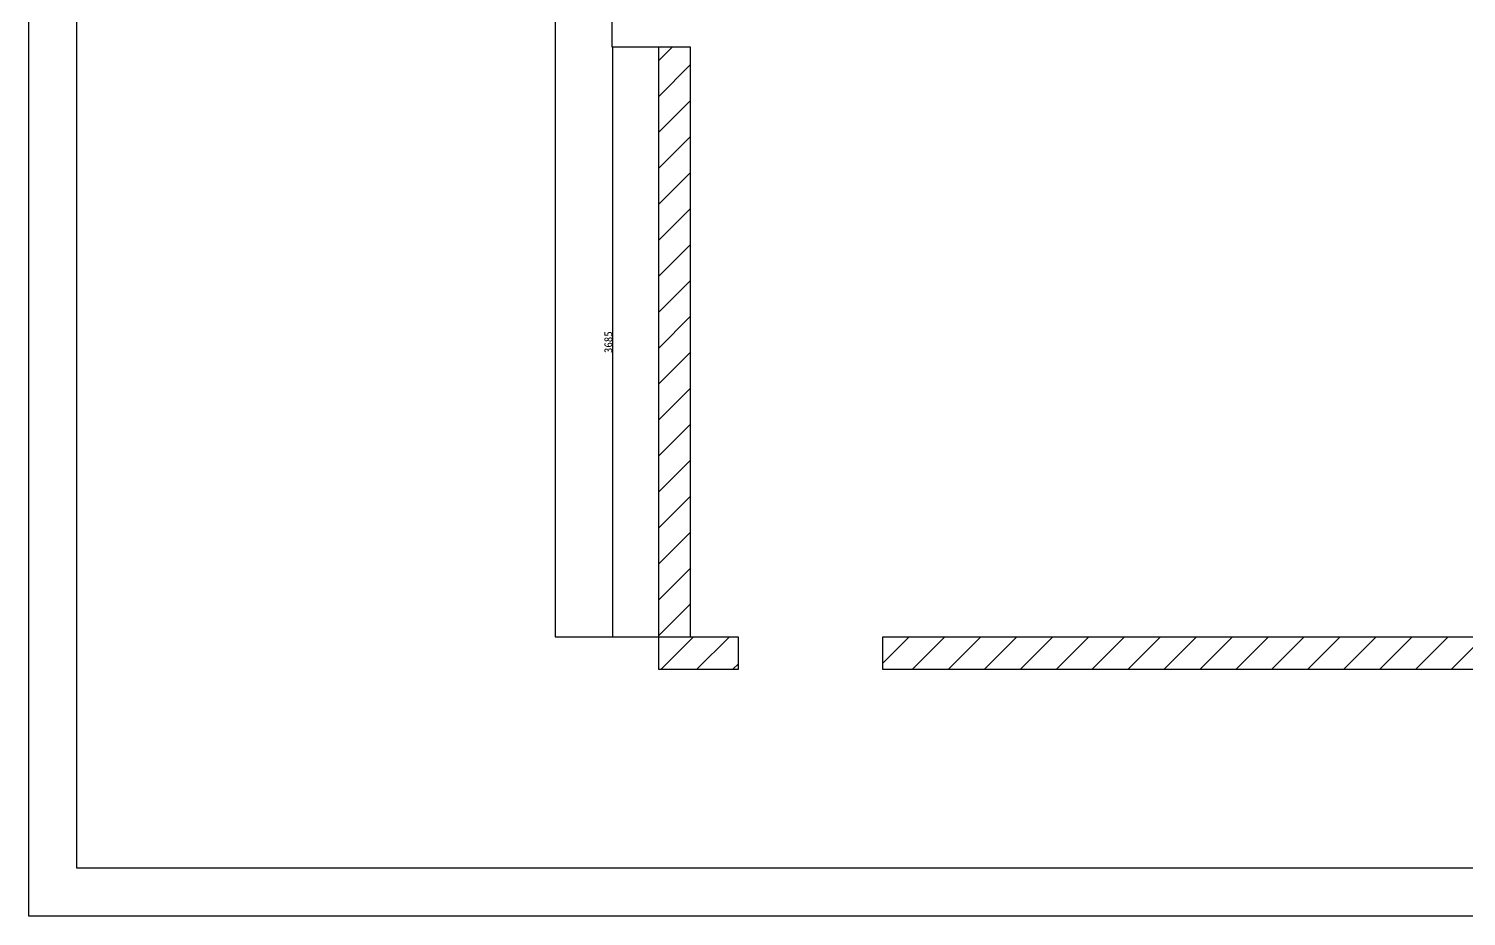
# Model space of a CAD drawing. Header units: millimetres. Extents: x 25083 to 52777, y 24772 to 45779.
# Drawn here: x 25083 to 34064, y 24772 to 30313 of the extents above; entities that cross this region are included whole.
import ezdxf

# ---------------------------------------------------------------- set-up
doc = ezdxf.new("R2010")
doc.units = ezdxf.units.MM
doc.styles.get("Standard").update_dxf_attribs({"font": ''})
doc.styles.get('Standard').set_extended_font_data('SimSun')
doc.dimstyles.new('ISO-25', dxfattribs={"dimtxt": 2.5, "dimasz": 2.5, "dimexe": 1.25, "dimexo": 0.625, "dimtad": 1, "dimtxsty": 'Standard', "dimcen": 2.5, "dimadec": 0, "dimazin": 0, "dimtfac": 1, "dimtmove": 0, "dimatfit": 3, "dimfxl": 1, "dimarcsym": 0})

# ---------------------------------------------------------------- blocks, each defined once
blk = doc.blocks.new('*D725')
at = {"color": 0, "lineweight": -2}
for p, q in [((61615, 16426.9), (60769.9, 16426.9)), ((60771.2, 16424.4), (60771.2, 7909.4)), ((61615, 7906.9), (60769.9, 7906.9))]:
    blk.add_line(p, q, dxfattribs=at)
at = {"color": 0}
for points in [[(60771.6, 16424.4), (60770.8, 16424.4), (60771.2, 16426.9)], [(60770.8, 7909.4), (60771.6, 7909.4), (60771.2, 7906.9)]]:
    blk.add_solid(points, dxfattribs=at)
at = {"layer": 'DEFPOINTS', "color": 0}
for p in [(61615.6, 16426.9), (60771.2, 7906.9), (61615.6, 7906.9)]:
    blk.add_point(p, dxfattribs=at)
at = {"color": 0, "insert": (60745.3, 12166.9), "char_height": 50, "attachment_point": 5, "rotation": 90}
blk.add_mtext('8520', dxfattribs=at)
blk = doc.blocks.new('*D726')
at = {"color": 0, "lineweight": -2}
for p, q in [((61415, 11591.9), (61127.1, 11591.9)), ((61128.3, 11589.4), (61128.3, 7909.4)), ((61415, 7906.9), (61127.1, 7906.9))]:
    blk.add_line(p, q, dxfattribs=at)
at = {"color": 0}
for points in [[(61128.8, 11589.4), (61127.9, 11589.4), (61128.3, 11591.9)], [(61127.9, 7909.4), (61128.8, 7909.4), (61128.3, 7906.9)]]:
    blk.add_solid(points, dxfattribs=at)
at = {"layer": 'DEFPOINTS', "color": 0}
for p in [(61415.6, 11591.9), (61128.3, 7906.9), (61415.6, 7906.9)]:
    blk.add_point(p, dxfattribs=at)
at = {"color": 0, "insert": (61102.7, 9749.4), "char_height": 50, "attachment_point": 5, "rotation": 90}
blk.add_mtext('3685', dxfattribs=at)
blk = doc.blocks.new('*D727')
at = {"color": 0, "lineweight": -2}
for p, q in [((61415, 12491.9), (61125.8, 12491.9)), ((61127.1, 11594.4), (61127.1, 12489.4)), ((61415, 11591.9), (61125.8, 11591.9))]:
    blk.add_line(p, q, dxfattribs=at)
at = {"color": 0}
for points in [[(61127.5, 12489.4), (61126.7, 12489.4), (61127.1, 12491.9)], [(61126.7, 11594.4), (61127.5, 11594.4), (61127.1, 11591.9)]]:
    blk.add_solid(points, dxfattribs=at)
at = {"layer": 'DEFPOINTS', "color": 0}
for p in [(61127.1, 12491.9), (61415.6, 12491.9), (61415.6, 11591.9)]:
    blk.add_point(p, dxfattribs=at)
at = {"color": 0, "insert": (61101.2, 12041.9), "char_height": 50, "attachment_point": 5, "rotation": 90}
blk.add_mtext('900', dxfattribs=at)
blk = doc.blocks.new('zw$AEA8')
h = blk.add_hatch()
h.set_pattern_fill('ANSI31', color=256, scale=50, style=0)
h.set_pattern_definition([(45, (-6976.79, 5794.44), (-112.2532, 112.2532), [])])
h.paths.add_polyline_path([(695.653, 7385), (695.653, 8920), (1615.653, 8920), (1615.653, 8720), (895.653, 8720), (895.653, 7385)])
h.paths.add_polyline_path([(3955.653, 8920), (3955.653, 8720), (5690.653, 8720), (5690.653, 8920)])
h.paths.add_polyline_path([(8030.653, 8920), (8030.653, 8720), (9745.653, 8720), (9745.653, 8920)])
h.paths.add_polyline_path([(12085.653, 8920), (13025.653, 8920), (13025.653, 7385), (12825.653, 7385), (12825.653, 8720), (12085.653, 8720)])
h.paths.add_polyline_path([(12525.653, 0), (12525.653, 200), (12825.653, 200), (12825.653, 6685), (13025.653, 6685), (13025.653, 0)])
h.paths.add_polyline_path([(2095.653, 0), (11625.653, 0), (11625.653, 200), (2095.653, 200)])
h.paths.add_polyline_path([(695.653, 0), (1195.653, 0), (1195.653, 200), (895.653, 200), (895.653, 3885), (695.653, 3885)])
h.paths.add_polyline_path([(695.653, 4785), (695.653, 6685), (895.653, 6685), (895.653, 4785)])
for points in [[(895.653, 3885), (695.653, 3885), (695.653, 0), (1195.653, 0), (1195.653, 200), (895.653, 200)], [(2095.653, 0), (11625.653, 0), (11625.653, 200), (2095.653, 200)]]:
    blk.add_lwpolyline(points, close=True)
at = {"color": 6}
for base, p1, p2, picture, middle in [((51.187, 200), (895.653, 8720), (895.653, 200), '*D725', (25.281, 4460)), ((407.113, 4785), (695.653, 3885), (695.653, 4785), '*D727', (381.207, 4335)), ((408.363, 200), (695.653, 3885), (695.653, 200), '*D726', (382.738, 2042.5))]:
    dim = blk.add_linear_dim(base=base, p1=p1, p2=p2, angle=90, dimstyle='ISO-25', dxfattribs=at)
    dim.commit()
    dim.dimension.update_dxf_attribs({"geometry": picture, "text_midpoint": middle, "insert": (-60719.981, -7706.87)})

msp = doc.modelspace()

# ---------------------------------------------------------------- linework, layer by layer
at = {"color": 3}
for points in [[(25083.123, 45779.331), (52455.885, 45779.331), (52455.885, 24771.64), (25083.123, 24771.64)], [(25383.123, 45479.331), (52155.885, 45479.331), (52155.885, 25071.64), (25383.123, 25071.64)]]:
    msp.add_lwpolyline(points, close=True, dxfattribs=at)

# ---------------------------------------------------------------- block references
msp.add_blockref('zw$AEA8', (28321.109, 26313.711))

doc.saveas('drawing.dxf')
